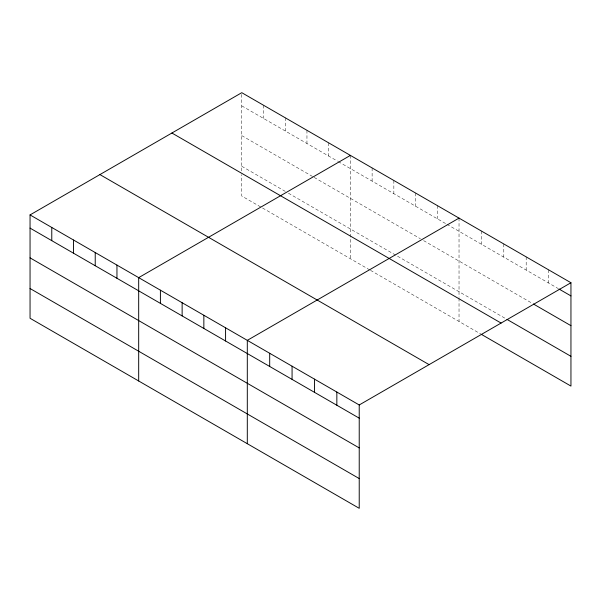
<?xml version="1.0" encoding="UTF-8"?>
<svg xmlns="http://www.w3.org/2000/svg" width="601" height="601" viewBox="0 0 601 601"><rect width="100%" height="100%" fill="white"/><g stroke="black" fill="none" stroke-linecap="round" stroke-linejoin="round"><path stroke-width="0.45" stroke-dasharray="3 2.25" d="M241.775 170.924L241.775 92.682M241.775 105.874L337.529 161.158M338.333 161.624L446.152 223.873M446.964 224.338L558.156 288.533M241.775 135.623L313.391 176.972M314.195 177.438L420.407 238.755M423.622 240.618L532.576 303.52M241.775 166.282L285.227 191.366M288.442 193.221L506.2 318.943M369.713 269.894L241.775 196.031L241.775 174.643M370.516 270.36L481.416 334.389M548.563 269.811L548.563 282.996M526.183 256.882L526.183 270.074M503.796 243.961L503.796 257.153M481.416 231.039L481.416 244.231M459.029 218.118L459.029 297.292M459.029 298.216L459.029 321.46M437.303 205.572L437.303 218.764M415.576 193.026L415.576 206.218M393.85 180.488L393.85 193.672M372.124 167.942L372.124 181.134M350.406 155.396L350.406 258.746M328.679 142.858L328.679 156.042M306.953 130.312L306.953 143.504M285.227 117.773L285.227 130.958M263.501 105.228L263.501 118.42"/><path stroke-width="0.9" d="M30.05 214.918L359.225 404.969L359.225 508.318L30.05 318.267L30.05 214.918L241.775 92.682L570.95 282.733L570.95 386.082L481.416 334.389M350.406 155.396L138.681 277.639L138.681 380.981M459.029 218.118L247.304 340.354L247.304 443.703M359.225 404.969L570.95 282.733M558.96 288.998L570.95 295.917M533.38 303.978L570.95 325.674M506.996 319.401L570.95 356.325M171.909 133.024L501.084 323.068M99.916 174.583L429.091 364.634M30.05 228.11L359.225 418.161M30.05 257.859L359.225 447.91M30.05 288.518L359.225 478.561M336.845 392.047L336.845 405.232M314.458 379.126L314.458 392.31M292.071 366.197L292.071 379.389M269.691 353.275L269.691 366.467M225.578 327.808L225.578 341M203.852 315.27L203.852 328.454M182.133 302.724L182.133 315.916M160.407 290.178L160.407 303.37M116.955 265.094L116.955 278.286M95.228 252.548L95.228 265.74M73.502 240.009L73.502 253.194M51.776 227.463L51.776 240.655"/></g></svg>
